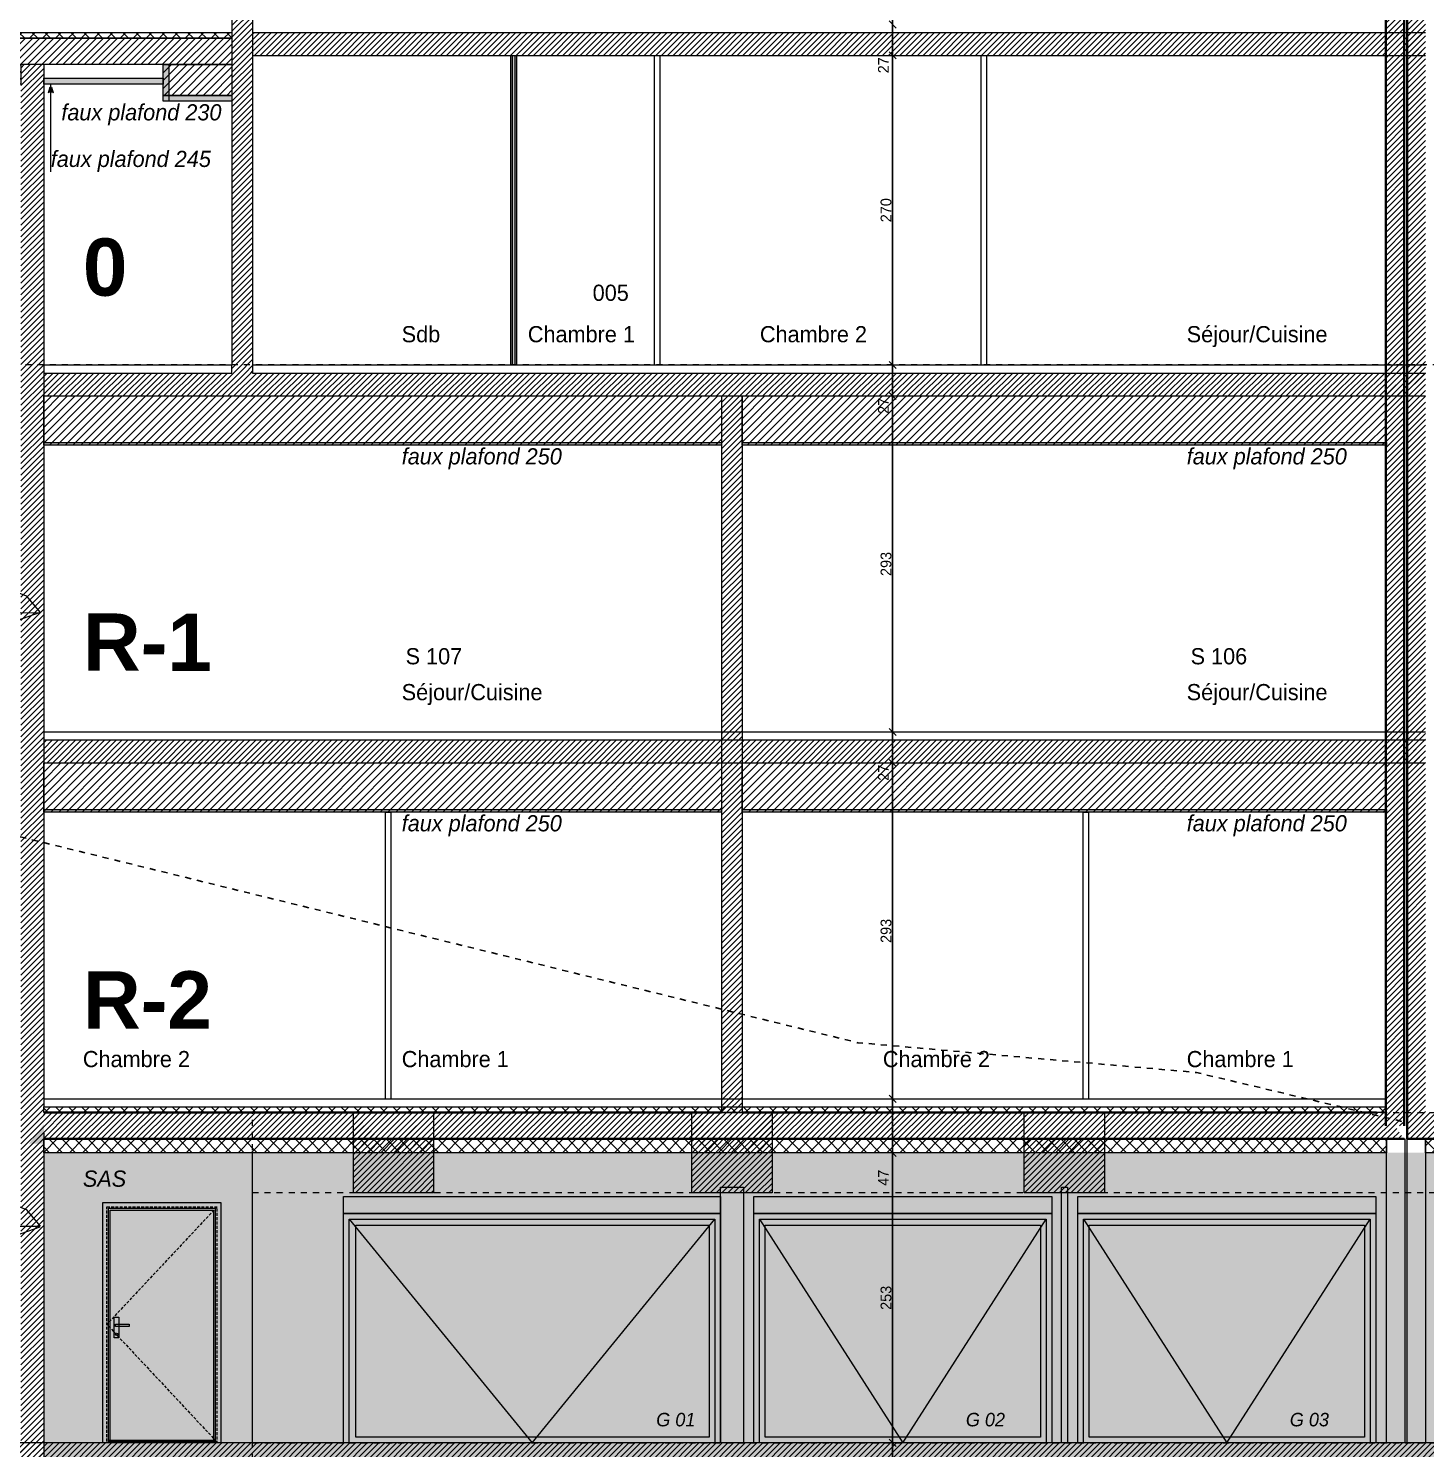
# Model space of a CAD drawing. Header units: centimetres. Extents: x -6341 to 23117, y -10090 to 8065.
# Drawn here: x 5008 to 6226, y -5985 to -4747 of the extents above; entities that cross this region are included whole.
import ezdxf

# ---------------------------------------------------------------- set-up
doc = ezdxf.new("R2010")
doc.units = ezdxf.units.CM
doc.header["$LTSCALE"] = 12.7
doc.header["$PDMODE"] = 1
doc.header["$PDSIZE"] = -2
doc.linetypes.add('Style de ligne -14', pattern=[0.295276, 0.19685, -0.098425])
doc.linetypes.add('VW-01', pattern=[0.83312, 0.41656, -0.41656])
doc.layers.get('0').update_dxf_attribs({"lineweight": 5})
for name, color, linetype, lineweight in [('B Général', 7, 'Continuous', 5), ('C ANNOTATIONS-cotation', 7, 'Continuous', 5), ('C ANNOTATIONS-prestations', 7, 'Continuous', 5), ('C ANNOTATIONS-texte', 7, 'Continuous', 5), ('F REMPLISSAGE-vert clair', 7, 'Continuous', 13), ('F REMPLISSAGE-vert foncé', 7, 'Continuous', 13)]:
    doc.layers.add(name, color=color, linetype=linetype, lineweight=lineweight)
doc.styles.add('Arial', font='arial.ttf')
doc.styles.add('Arial (bold)', font='arialbd.ttf')
doc.styles.add('Eurostile', font='')
doc.styles.add('Eurostile (italic)', font='')
doc.styles.get('Eurostile').set_extended_font_data('Eurostile')
doc.styles.get('Eurostile (italic)').set_extended_font_data('Eurostile', italic=True)
doc.dimstyles.new('100é', dxfattribs={"dimtxt": 30.30306, "dimasz": 6.232178, "dimexe": 0, "dimexo": 25, "dimgap": 1, "dimtad": 1, "dimdec": 1, "dimtxsty": 'Arial', "dimblk": 'VW_SLASH', "dimblk1": 'VW_SLASH', "dimblk2": 'VW_SLASH', "dimcen": 0, "dimdle": 10, "dimse1": 1, "dimse2": 1, "dimazin": 0, "dimtfac": 1, "dimtdec": 1, "dimtix": 1, "dimtmove": 0, "dimatfit": 0, "dimldrblk": 'VW_FILLEDARROW', "dimfxl": 1, "dimfrac": 2, "dimtolj": 1, "dimarcsym": 0})
pattern_1 = [(45, (0, 0), (-5.656854, 5.656854), []), (135, (0, 0), (5.656854, 5.656854), [])]
pattern_2 = [(45, (0, 0), (2.4253472, -2.6458333), [])]
pattern_3 = [(45, (0, 0.2205), (-3.5277778, 3.3072917), [])]

# ---------------------------------------------------------------- blocks, each defined once
blk = doc.blocks.new('Groupe-136-1')
at = {"layer": 'B Général', "linetype": 'Continuous', "lineweight": 5}
h = blk.add_hatch(dxfattribs=at)
h.set_pattern_fill('45_0_15_52', style=0, pattern_type=2)
h.set_pattern_definition([(45, (0, 0), (3.5277778, -2.6458333), [])])
h.paths.add_polyline_path([(5185, -4755.4), (5185, -4778.4), (5001, -4778.4), (5001, -4795.4), (4379.3, -4795.4), (4379.3, -4815.4), (4309.3, -4815.4), (4309.3, -4778.4), (4236.2, -4778.4), (4236.2, -4815.4), (4166.2, -4815.4), (4166.2, -4778.4), (3891, -4778.4), (3891, -4805.4), (3831, -4805.4), (3831, -4778.4), (3552.8, -4778.4), (3552.8, -4805.4), (3502.8, -4805.4), (3502.8, -4778.4), (3243.4, -4778.4), (3243.4, -4755.4), (3502.8, -4755.4)])
at = {"layer": 'B Général', "color": 7, "linetype": 'Continuous', "lineweight": 5, "flags": 128}
blk.add_lwpolyline([(5185, -4755.4), (5185, -4778.4), (5001, -4778.4), (5001, -4795.4), (4379.3, -4795.4), (4379.3, -4815.4), (4309.3, -4815.4), (4309.3, -4778.4), (4236.2, -4778.4), (4236.2, -4815.4), (4166.2, -4815.4), (4166.2, -4778.4), (3891, -4778.4), (3891, -4805.4), (3831, -4805.4), (3831, -4778.4), (3552.8, -4778.4), (3552.8, -4805.4), (3502.8, -4805.4), (3502.8, -4778.4), (3243.4, -4778.4), (3243.4, -4755.4), (3502.8, -4755.4)], close=True, dxfattribs=at)
blk = doc.blocks.new('Porte basculante_élévation')
at = {"layer": 'B Général', "linetype": 'Continuous', "flags": 128}
for points in [[(-130, 107.5), (130, 107.5), (130, 92.5), (-130, 92.5)], [(-130, 92.5), (130, 92.5), (130, -107.5), (-130, -107.5)], [(-125, 87.5), (125, 87.5), (125, -107.5), (-125, -107.5)], [(-120, 82.5), (120, 82.5), (120, -102.5), (-120, -102.5)]]:
    blk.add_lwpolyline(points, close=True, dxfattribs=at)
blk.add_lwpolyline([(-125, 87.5), (0, -107.5), (125, 87.5)], dxfattribs=at)
blk = doc.blocks.new('Groupe-260-1')
at = {"layer": 'B Général', "linetype": 'Continuous', "flags": 128}
for points in [[(5282.3, -5765.4), (5611, -5765.4), (5611, -5780.4), (5282.3, -5780.4)], [(5282.3, -5780.4), (5611, -5780.4), (5611, -5980.4), (5282.3, -5980.4)], [(5287.3, -5785.4), (5606, -5785.4), (5606, -5980.4), (5287.3, -5980.4)], [(5293, -5790.4), (5601, -5790.4), (5601, -5975.4), (5293, -5975.4)]]:
    blk.add_lwpolyline(points, close=True, dxfattribs=at)
blk.add_lwpolyline([(5287.3, -5785.4), (5446.7, -5980.4), (5606, -5785.4)], dxfattribs=at)
blk = doc.blocks.new('Groupe-261-1')
at = {"layer": 'B Général', "color": 7, "linetype": 'Continuous', "lineweight": 5, "flags": 128}
blk.add_lwpolyline([(5908.5, -5757.4), (5913.5, -5757.4), (5913.5, -5980.4), (5908.5, -5980.4)], close=True, dxfattribs=at)
at = {"layer": 'B Général', "color": 7}
for name, p in [('Groupe-260-1', (0, 0)), ('Porte basculante_élévation', (5770, -5872.9)), ('Porte basculante_élévation', (6052.5, -5872.9))]:
    blk.add_blockref(name, p, dxfattribs=at)
at = {"layer": 'C ANNOTATIONS-texte', "color": 7, "char_height": 11.77, "attachment_point": 1, "line_spacing_factor": 0.894142, "style": 'Eurostile (italic)'}
for s, insert in [('G 01', (5555, -5954.2)), ('G 02', (5825, -5954.2)), ('G 03', (6107.5, -5954.2))]:
    blk.add_mtext(s, dxfattribs=dict(at, insert=insert))
blk = doc.blocks.new('PP 93.204_PF 1_2h_Elevation')
at = {"layer": 'B Général', "color": 7, "linetype": 'Continuous', "lineweight": 13, "flags": 128}
for points in [[(-51.5, 104.8), (51.5, 104.8), (51.5, -104.8), (-51.5, -104.8)], [(-45, 98.2), (45, 98.2), (45, -102.8), (-45, -102.8)]]:
    blk.add_lwpolyline(points, close=True, dxfattribs=at)
at = {"layer": 'B Général', "linetype": 'Style de ligne -14', "lineweight": 5, "flags": 128}
blk.add_lwpolyline([(-48, 101), (48, 101), (48, -104), (-48, -104)], close=True, dxfattribs=at)
blk.add_lwpolyline([(48, 101), (-48, -1.4), (48, -104)], dxfattribs=at)
at = {"layer": 'B Général', "color": 7, "linetype": 'Continuous', "lineweight": 5, "flags": 128}
for points in [[(-46.5, 99.8), (46.5, 99.8), (46.5, -102.8), (-46.5, -102.8)], [(-46.5, -102.8), (46.5, -102.8), (46.5, -104), (-46.5, -104)]]:
    blk.add_lwpolyline(points, close=True, dxfattribs=at)
at = {"layer": 'B Général', "flags": 128}
for points in [[(-41.5, 4.8), (-37.5, 4.8), (-37.5, -13.2), (-41.5, -13.2)], [(-40.5, -1.2), (-28.5, -1.2), (-28.5, -3.2), (-40.5, -3.2)]]:
    blk.add_lwpolyline(points, close=True, dxfattribs=at)
at = {"layer": 'B Général'}
blk.add_circle((-39.5, -10.2), 1, dxfattribs=at)
blk = doc.blocks.new('Groupe-541-1')
at = {"layer": 'B Général', "color": 8, "linetype": 'Continuous', "lineweight": 5, "true_color": 0x808080}
for p, q in [((4471, -5260.2), (5017.9, -5256.2)), ((4471, -5791.4), (5017.9, -5791.4))]:
    blk.add_line(p, q, dxfattribs=at)
at = {"layer": 'B Général', "color": 7, "linetype": 'Continuous', "lineweight": 13}
blk.add_line((4950.5, -5815.6), (5017.9, -5792), dxfattribs=at)
at = {"layer": 'B Général', "color": 7, "linetype": 'Continuous', "lineweight": 13, "flags": 128}
for points in [[(4448.8, -5151.3), (4481.6, -5154.7), (4611.3, -5169.2), (4728, -5183.7), (4828.3, -5198.2), (4909.5, -5212.7), (4969.1, -5227.2), (5005.6, -5241.7), (5017.9, -5256.2)], [(5017.9, -5256.2), (4950.5, -5279.8), (4883, -5294.3), (4794.7, -5308.8), (4688.2, -5323.3), (4566.5, -5337.8), (4448.8, -5350.6)]]:
    blk.add_lwpolyline(points, dxfattribs=at)
at = {"layer": 'B Général', "color": 7, "linetype": 'Continuous', "lineweight": 5, "flags": 128}
blk.add_lwpolyline([(4448.8, -5686.6), (4481.6, -5689.9), (4611.3, -5704.4), (4728, -5718.9), (4828.3, -5733.4), (4909.5, -5747.9), (4969.1, -5762.4), (5005.6, -5776.9), (5017.9, -5791.4)], dxfattribs=at)
blk = doc.blocks.new('VW_SLASH')
at = {"color": 0, "linetype": 'ByBlock', "lineweight": -2}
blk.add_line((1.6, 0), (-1, 0), dxfattribs=at)
at = {"color": 0, "linetype": 'VW-01', "lineweight": 20, "flags": 128}
blk.add_lwpolyline([(0.5, 0.5), (-0.5, -0.5)], dxfattribs=at)
blk = doc.blocks.new('*D1170')
at = {"layer": 'C ANNOTATIONS-cotation', "color": 0, "linetype": 'Continuous', "lineweight": -2, "transparency": 16777216}
for p, q in [((3151, -5980.4), (3006, -5980.4)), ((3006, -6274.1), (3006, -5986.6)), ((5100, -6280.4), (3006, -6280.4))]:
    blk.add_line(p, q, dxfattribs=at)
at = {"layer": 'Defpoints', "color": 0, "transparency": 16777216}
for p in [(3006, -5980.4), (3176, -5980.4), (5125, -6280.4)]:
    blk.add_point(p, dxfattribs=at)
at = {"layer": 'C ANNOTATIONS-cotation', "color": 0, "lineweight": -2, "transparency": 16777216, "xscale": 6.232177734375, "yscale": 6.232177734375, "zscale": 6.232177734375}
for p, rotation in [((3006, -5980.4), 90), ((3006, -6280.4), 270)]:
    blk.add_blockref('VW_SLASH', p, dxfattribs=dict(at, rotation=rotation))
at = {"layer": 'C ANNOTATIONS-cotation', "color": 0, "lineweight": 5, "transparency": 16777216, "insert": (3001.2, -6130.4), "char_height": 9.41, "attachment_point": 5, "rotation": 90, "style": 'Eurostile'}
blk.add_mtext('\\A1;300', dxfattribs=at)
blk = doc.blocks.new('VW_FILLEDARROW')
at = {"linetype": 'Continuous', "lineweight": 0}
blk.add_hatch(color=0, dxfattribs=at).paths.add_polyline_path([(-1.6, 0.43), (0, 0), (-1.6, -0.43)])
at = {"color": 0, "linetype": 'VW-01', "lineweight": 5, "flags": 128}
blk.add_lwpolyline([(-1.6, 0.43), (0, 0), (-1.6, -0.43)], close=True, dxfattribs=at)
blk = doc.blocks.new('*D1320')
at = {"layer": 'C ANNOTATIONS-cotation', "color": 0, "linetype": 'Continuous', "lineweight": -2, "transparency": 16777216}
blk.add_line((5761.1, -4737.1), (5761.1, -4499.6), dxfattribs=at)
at = {"layer": 'Defpoints', "color": 0, "transparency": 16777216}
for p in [(5675.1, -4493.4), (5761.1, -4493.4), (5736.7, -4743.4)]:
    blk.add_point(p, dxfattribs=at)
at = {"layer": 'C ANNOTATIONS-cotation', "color": 0, "lineweight": -2, "transparency": 16777216, "xscale": 6.232177734375, "yscale": 6.232177734375, "zscale": 6.232177734375}
for p, rotation in [((5761.1, -4493.4), 90), ((5761.1, -4743.4), 270)]:
    blk.add_blockref('VW_SLASH', p, dxfattribs=dict(at, rotation=rotation))
at = {"layer": 'C ANNOTATIONS-cotation', "color": 0, "lineweight": 5, "transparency": 16777216, "insert": (5755.4, -4618.4), "char_height": 9.41, "attachment_point": 5, "rotation": 90, "style": 'Eurostile'}
blk.add_mtext('\\A1;250', dxfattribs=at)
blk = doc.blocks.new('*D1321')
at = {"layer": 'C ANNOTATIONS-cotation', "color": 0, "linetype": 'Continuous', "lineweight": -2, "transparency": 16777216}
blk.add_line((5761.1, -4764.1), (5761.1, -4749.6), dxfattribs=at)
at = {"layer": 'Defpoints', "color": 0, "transparency": 16777216}
for p in [(5736.7, -4743.4), (5761.1, -4743.4), (5715.4, -4770.4)]:
    blk.add_point(p, dxfattribs=at)
at = {"layer": 'C ANNOTATIONS-cotation', "color": 0, "lineweight": -2, "transparency": 16777216, "xscale": 6.232177734375, "yscale": 6.232177734375, "zscale": 6.232177734375}
for p, rotation in [((5761.1, -4743.4), 90), ((5761.1, -4770.4), 270)]:
    blk.add_blockref('VW_SLASH', p, dxfattribs=dict(at, rotation=rotation))
at = {"layer": 'C ANNOTATIONS-cotation', "color": 0, "lineweight": 5, "transparency": 16777216, "insert": (5753.1, -4779), "char_height": 9.41, "attachment_point": 5, "rotation": 90, "style": 'Eurostile'}
blk.add_mtext('\\A1;27', dxfattribs=at)
blk = doc.blocks.new('*D1322')
at = {"layer": 'C ANNOTATIONS-cotation', "color": 0, "linetype": 'Continuous', "lineweight": -2, "transparency": 16777216}
blk.add_line((5761.1, -5034.1), (5761.1, -4776.6), dxfattribs=at)
at = {"layer": 'Defpoints', "color": 0, "transparency": 16777216}
for p in [(5715.4, -4770.4), (5761.1, -4770.4), (5962, -5040.4)]:
    blk.add_point(p, dxfattribs=at)
at = {"layer": 'C ANNOTATIONS-cotation', "color": 0, "lineweight": -2, "transparency": 16777216, "xscale": 6.232177734375, "yscale": 6.232177734375, "zscale": 6.232177734375}
for p, rotation in [((5761.1, -4770.4), 90), ((5761.1, -5040.4), 270)]:
    blk.add_blockref('VW_SLASH', p, dxfattribs=dict(at, rotation=rotation))
at = {"layer": 'C ANNOTATIONS-cotation', "color": 0, "lineweight": 5, "transparency": 16777216, "insert": (5755.4, -4905.4), "char_height": 9.41, "attachment_point": 5, "rotation": 90, "style": 'Eurostile'}
blk.add_mtext('\\A1;270', dxfattribs=at)
blk = doc.blocks.new('*D1323')
at = {"layer": 'C ANNOTATIONS-cotation', "color": 0, "linetype": 'Continuous', "lineweight": -2, "transparency": 16777216}
blk.add_line((5761.1, -5061.1), (5761.1, -5046.6), dxfattribs=at)
at = {"layer": 'Defpoints', "color": 0, "transparency": 16777216}
for p in [(5761.1, -5040.4), (5962, -5040.4), (5948, -5067.4)]:
    blk.add_point(p, dxfattribs=at)
at = {"layer": 'C ANNOTATIONS-cotation', "color": 0, "lineweight": -2, "transparency": 16777216, "xscale": 6.232177734375, "yscale": 6.232177734375, "zscale": 6.232177734375}
for p, rotation in [((5761.1, -5040.4), 90), ((5761.1, -5067.4), 270)]:
    blk.add_blockref('VW_SLASH', p, dxfattribs=dict(at, rotation=rotation))
at = {"layer": 'C ANNOTATIONS-cotation', "color": 0, "lineweight": 5, "transparency": 16777216, "insert": (5753.1, -5076), "char_height": 9.41, "attachment_point": 5, "rotation": 90, "style": 'Eurostile'}
blk.add_mtext('\\A1;27', dxfattribs=at)
blk = doc.blocks.new('*D1324')
at = {"layer": 'C ANNOTATIONS-cotation', "color": 0, "linetype": 'Continuous', "lineweight": -2, "transparency": 16777216}
blk.add_line((5761.1, -5354.1), (5761.1, -5073.6), dxfattribs=at)
at = {"layer": 'Defpoints', "color": 0, "transparency": 16777216}
for p in [(5761.1, -5067.4), (5948, -5067.4), (5870.2, -5360.4)]:
    blk.add_point(p, dxfattribs=at)
at = {"layer": 'C ANNOTATIONS-cotation', "color": 0, "lineweight": -2, "transparency": 16777216, "xscale": 6.232177734375, "yscale": 6.232177734375, "zscale": 6.232177734375}
for p, rotation in [((5761.1, -5067.4), 90), ((5761.1, -5360.4), 270)]:
    blk.add_blockref('VW_SLASH', p, dxfattribs=dict(at, rotation=rotation))
at = {"layer": 'C ANNOTATIONS-cotation', "color": 0, "lineweight": 5, "transparency": 16777216, "insert": (5755.4, -5213.9), "char_height": 9.41, "attachment_point": 5, "rotation": 90, "style": 'Eurostile'}
blk.add_mtext('\\A1;293', dxfattribs=at)
blk = doc.blocks.new('*D1325')
at = {"layer": 'C ANNOTATIONS-cotation', "color": 0, "linetype": 'Continuous', "lineweight": -2, "transparency": 16777216}
blk.add_line((5761.1, -5381.1), (5761.1, -5366.6), dxfattribs=at)
at = {"layer": 'Defpoints', "color": 0, "transparency": 16777216}
for p in [(5761.1, -5360.4), (5870.2, -5360.4), (5866, -5387.4)]:
    blk.add_point(p, dxfattribs=at)
at = {"layer": 'C ANNOTATIONS-cotation', "color": 0, "lineweight": -2, "transparency": 16777216, "xscale": 6.232177734375, "yscale": 6.232177734375, "zscale": 6.232177734375}
for p, rotation in [((5761.1, -5360.4), 90), ((5761.1, -5387.4), 270)]:
    blk.add_blockref('VW_SLASH', p, dxfattribs=dict(at, rotation=rotation))
at = {"layer": 'C ANNOTATIONS-cotation', "color": 0, "lineweight": 5, "transparency": 16777216, "insert": (5753.1, -5396), "char_height": 9.41, "attachment_point": 5, "rotation": 90, "style": 'Eurostile'}
blk.add_mtext('\\A1;27', dxfattribs=at)
blk = doc.blocks.new('*D1326')
at = {"layer": 'C ANNOTATIONS-cotation', "color": 0, "linetype": 'Continuous', "lineweight": -2, "transparency": 16777216}
blk.add_line((5761.1, -5674.2), (5761.1, -5393.6), dxfattribs=at)
at = {"layer": 'Defpoints', "color": 0, "transparency": 16777216}
for p in [(5761.1, -5387.4), (5866, -5387.4), (5966.5, -5680.4)]:
    blk.add_point(p, dxfattribs=at)
at = {"layer": 'C ANNOTATIONS-cotation', "color": 0, "lineweight": -2, "transparency": 16777216, "xscale": 6.232177734375, "yscale": 6.232177734375, "zscale": 6.232177734375}
for p, rotation in [((5761.1, -5387.4), 90), ((5761.1, -5680.4), 270)]:
    blk.add_blockref('VW_SLASH', p, dxfattribs=dict(at, rotation=rotation))
at = {"layer": 'C ANNOTATIONS-cotation', "color": 0, "lineweight": 5, "transparency": 16777216, "insert": (5755.4, -5533.9), "char_height": 9.41, "attachment_point": 5, "rotation": 90, "style": 'Eurostile'}
blk.add_mtext('\\A1;293', dxfattribs=at)
blk = doc.blocks.new('*D1327')
at = {"layer": 'C ANNOTATIONS-cotation', "color": 0, "linetype": 'Continuous', "lineweight": -2, "transparency": 16777216}
blk.add_line((5761.1, -5721.1), (5761.1, -5686.7), dxfattribs=at)
at = {"layer": 'Defpoints', "color": 0, "transparency": 16777216}
for p in [(5761.1, -5680.4), (5966.5, -5680.4), (5789.6, -5727.4)]:
    blk.add_point(p, dxfattribs=at)
at = {"layer": 'C ANNOTATIONS-cotation', "color": 0, "lineweight": -2, "transparency": 16777216, "xscale": 6.232177734375, "yscale": 6.232177734375, "zscale": 6.232177734375}
for p, rotation in [((5761.1, -5680.4), 90), ((5761.1, -5727.4), 270)]:
    blk.add_blockref('VW_SLASH', p, dxfattribs=dict(at, rotation=rotation))
at = {"layer": 'C ANNOTATIONS-cotation', "color": 0, "lineweight": 5, "transparency": 16777216, "insert": (5753.1, -5749.2), "char_height": 9.41, "attachment_point": 5, "rotation": 90, "style": 'Eurostile'}
blk.add_mtext('\\A1;47', dxfattribs=at)
blk = doc.blocks.new('*D1328')
at = {"layer": 'C ANNOTATIONS-cotation', "color": 0, "linetype": 'Continuous', "lineweight": -2, "transparency": 16777216}
blk.add_line((5761.1, -5974.1), (5761.1, -5733.6), dxfattribs=at)
at = {"layer": 'Defpoints', "color": 0, "transparency": 16777216}
for p in [(5761.1, -5727.4), (5789.6, -5727.4), (5761.7, -5980.4)]:
    blk.add_point(p, dxfattribs=at)
at = {"layer": 'C ANNOTATIONS-cotation', "color": 0, "lineweight": -2, "transparency": 16777216, "xscale": 6.232177734375, "yscale": 6.232177734375, "zscale": 6.232177734375}
for p, rotation in [((5761.1, -5727.4), 90), ((5761.1, -5980.4), 270)]:
    blk.add_blockref('VW_SLASH', p, dxfattribs=dict(at, rotation=rotation))
at = {"layer": 'C ANNOTATIONS-cotation', "color": 0, "lineweight": 5, "transparency": 16777216, "insert": (5755.4, -5853.9), "char_height": 9.41, "attachment_point": 5, "rotation": 90, "style": 'Eurostile'}
blk.add_mtext('\\A1;253', dxfattribs=at)
blk = doc.blocks.new('*D1329')
at = {"layer": 'C ANNOTATIONS-cotation', "color": 0, "linetype": 'Continuous', "lineweight": -2, "transparency": 16777216}
blk.add_line((5761.1, -5994.1), (5761.1, -5986.6), dxfattribs=at)
at = {"layer": 'Defpoints', "color": 0, "transparency": 16777216}
for p in [(5761.1, -5980.4), (5761.7, -5980.4), (5827.4, -6000.4)]:
    blk.add_point(p, dxfattribs=at)
at = {"layer": 'C ANNOTATIONS-cotation', "color": 0, "lineweight": -2, "transparency": 16777216, "xscale": 6.232177734375, "yscale": 6.232177734375, "zscale": 6.232177734375}
for p, rotation in [((5761.1, -5980.4), 90), ((5761.1, -6000.4), 270)]:
    blk.add_blockref('VW_SLASH', p, dxfattribs=dict(at, rotation=rotation))
at = {"layer": 'C ANNOTATIONS-cotation', "color": 0, "lineweight": 5, "transparency": 16777216, "insert": (5753.1, -6026.6), "char_height": 9.41, "attachment_point": 5, "rotation": 90, "style": 'Eurostile'}
blk.add_mtext('\\A1;20', dxfattribs=at)

msp = doc.modelspace()

# ---------------------------------------------------------------- hatches: boundary and pattern name
at = {"layer": 'B Général', "linetype": 'Continuous', "lineweight": 5}
h = msp.add_hatch(dxfattribs=at)
h.set_pattern_fill('50_BETON', style=0, pattern_type=2)
h.set_pattern_definition(pattern_2)
h.paths.add_polyline_path([(5185.04, -5047.37), (5203.04, -5047.37), (5203.04, -4216.37), (5185.04, -4216.37)])
h = msp.add_hatch(dxfattribs=at)
h.set_pattern_fill('50_BETON', style=0, pattern_type=2)
h.set_pattern_definition(pattern_2)
h.paths.add_polyline_path([(6207.13, -4479.87), (6191.13, -4479.87), (6191.13, -5703.87), (6207.13, -5703.87)])
h = msp.add_hatch(dxfattribs=at)
h.set_pattern_fill('50_BETON', style=0, pattern_type=2)
h.set_pattern_definition(pattern_2)
h.paths.add_polyline_path([(6225.89, -4493.37), (6209.89, -4473.37), (6209.89, -5715.37), (6225.89, -5692.37)])
at = {"layer": 'B Général', "linetype": 'Continuous', "lineweight": 5, "true_color": 0x808080}
h = msp.add_hatch(dxfattribs=at)
h.set_pattern_fill('02_ISOLANT', color=8, style=0, pattern_type=2)
h.set_pattern_definition(pattern_1)
h.paths.add_polyline_path([(3546.92, -4750.39), (5185.04, -4750.39), (5185.04, -4755.37), (3546.92, -4755.37)])
at = {"layer": 'B Général', "linetype": 'Continuous', "lineweight": 5}
h = msp.add_hatch(dxfattribs=at)
h.set_pattern_fill('50_BETON', style=0, pattern_type=2)
h.set_pattern_definition(pattern_2)
h.paths.add_polyline_path([(5203.04, -4750.37), (5203.04, -4770.37), (6225.89, -4770.37), (6225.89, -4750.37)])
h = msp.add_hatch(dxfattribs=at)
h.set_pattern_fill('50_BETON', style=0, pattern_type=2)
h.set_pattern_definition(pattern_2)
h.paths.add_polyline_path([(5020.89, -4778.37), (5000.89, -4778.37), (5000.89, -6830.5), (5020.89, -6830.5)])
at = {"layer": 'B Général', "linetype": 'Continuous', "lineweight": 5, "true_color": 0xaaaaaa}
h = msp.add_hatch(dxfattribs=at)
h.set_pattern_fill('F_P__SOFFITE', color=253, style=0, pattern_type=2)
h.set_pattern_definition(pattern_3)
h.paths.add_polyline_path([(5125.04, -4778.37), (5185.04, -4778.37), (5185.04, -4805.34), (5125.04, -4805.34)])
at = {"layer": 'B Général', "linetype": 'Continuous', "lineweight": 0, "true_color": 0x848484}
for points in [[(5125.04, -4810.37), (5125.04, -4778.37), (5130.07, -4778.37), (5130.07, -4810.37)], [(5020.89, -4790.37), (5125.04, -4790.37), (5125.04, -4795.4), (5020.89, -4795.4)], [(5125.04, -4805.34), (5185.04, -4805.34), (5185.04, -4810.37), (5125.04, -4810.37)], [(5020.89, -5107.96), (5611.96, -5107.96), (5611.96, -5110.37), (5020.89, -5110.37)], [(5629.96, -5107.96), (6191.7, -5107.96), (6191.7, -5110.37), (5629.96, -5110.37)], [(5020.89, -5427.96), (5611.96, -5427.96), (5611.96, -5430.37), (5020.89, -5430.37)], [(5629.96, -5427.96), (6191.7, -5427.96), (6191.7, -5430.37), (5629.96, -5430.37)]]:
    msp.add_hatch(color=252, dxfattribs=at).paths.add_polyline_path(points)
at = {"layer": 'B Général', "linetype": 'Continuous', "lineweight": 5}
h = msp.add_hatch(dxfattribs=at)
h.set_pattern_fill('50_BETON', style=0, pattern_type=2)
h.set_pattern_definition(pattern_2)
h.paths.add_polyline_path([(5020.89, -5047.37), (5020.89, -5067.37), (6225.89, -5067.37), (6225.89, -5047.37)])
at = {"layer": 'B Général', "linetype": 'Continuous', "lineweight": 5, "true_color": 0xaaaaaa}
h = msp.add_hatch(dxfattribs=at)
h.set_pattern_fill('F_P__SOFFITE', color=253, style=0, pattern_type=2)
h.set_pattern_definition(pattern_3)
h.paths.add_polyline_path([(5611.96, -5110.37), (5020.89, -5110.37), (5020.89, -5067.37), (5611.96, -5067.37)])
at = {"layer": 'B Général', "linetype": 'Continuous', "lineweight": 5}
h = msp.add_hatch(dxfattribs=at)
h.set_pattern_fill('50_BETON', style=0, pattern_type=2)
h.set_pattern_definition(pattern_2)
h.paths.add_polyline_path([(5611.96, -5692.37), (5629.96, -5692.37), (5629.96, -5067.37), (5611.96, -5067.37)])
at = {"layer": 'B Général', "linetype": 'Continuous', "lineweight": 5, "true_color": 0xaaaaaa}
h = msp.add_hatch(dxfattribs=at)
h.set_pattern_fill('F_P__SOFFITE', color=253, style=0, pattern_type=2)
h.set_pattern_definition(pattern_3)
h.paths.add_polyline_path([(6191.13, -5110.37), (5629.96, -5110.37), (5629.96, -5067.37), (6191.13, -5067.37)])
at = {"layer": 'B Général', "linetype": 'Continuous', "lineweight": 5}
h = msp.add_hatch(dxfattribs=at)
h.set_pattern_fill('50_BETON', style=0, pattern_type=2)
h.set_pattern_definition(pattern_2)
h.paths.add_polyline_path([(5020.89, -5367.37), (5020.89, -5387.37), (6225.89, -5387.37), (6225.89, -5367.37)])
at = {"layer": 'B Général', "linetype": 'Continuous', "lineweight": 5, "true_color": 0xaaaaaa}
h = msp.add_hatch(dxfattribs=at)
h.set_pattern_fill('F_P__SOFFITE', color=253, style=0, pattern_type=2)
h.set_pattern_definition(pattern_3)
h.paths.add_polyline_path([(5611.96, -5430.37), (5020.89, -5430.37), (5020.89, -5387.37), (5611.96, -5387.37)])
h = msp.add_hatch(dxfattribs=at)
h.set_pattern_fill('F_P__SOFFITE', color=253, style=0, pattern_type=2)
h.set_pattern_definition(pattern_3)
h.paths.add_polyline_path([(6191.13, -5430.37), (5629.96, -5430.37), (5629.96, -5387.37), (6191.13, -5387.37)])
at = {"layer": 'B Général', "linetype": 'Continuous', "lineweight": 5, "true_color": 0x808080}
h = msp.add_hatch(dxfattribs=at)
h.set_pattern_fill('02_ISOLANT', color=8, style=0, pattern_type=2)
h.set_pattern_definition(pattern_1)
h.paths.add_polyline_path([(5020.89, -5687.37), (6191.13, -5687.37), (6191.13, -5692.37), (5020.89, -5692.37)])
at = {"layer": 'B Général', "linetype": 'Continuous', "lineweight": 5}
h = msp.add_hatch(dxfattribs=at)
h.set_pattern_fill('50_BETON', style=0, pattern_type=2)
h.set_pattern_definition(pattern_2)
h.paths.add_polyline_path([(6207.13, -5715.37), (6191.13, -5692.37), (5020.89, -5692.37), (5020.89, -5715.37)])
h = msp.add_hatch(dxfattribs=at)
h.set_pattern_fill('50_BETON', style=0, pattern_type=2)
h.set_pattern_definition(pattern_2)
h.paths.add_polyline_path([(5290.89, -5692.37), (5360.89, -5692.37), (5360.89, -5762.37), (5290.89, -5762.37)])
h = msp.add_hatch(dxfattribs=at)
h.set_pattern_fill('50_BETON', style=0, pattern_type=2)
h.set_pattern_definition(pattern_2)
h.paths.add_polyline_path([(5585.96, -5692.37), (5655.96, -5692.37), (5655.96, -5762.37), (5585.96, -5762.37)])
h = msp.add_hatch(dxfattribs=at)
h.set_pattern_fill('50_BETON', style=0, pattern_type=2)
h.set_pattern_definition(pattern_2)
h.paths.add_polyline_path([(5875.96, -5692.37), (5945.96, -5692.37), (5945.96, -5762.37), (5875.96, -5762.37)])
h = msp.add_hatch(dxfattribs=at)
h.set_pattern_fill('50_BETON', style=0, pattern_type=2)
h.set_pattern_definition(pattern_2)
h.paths.add_polyline_path([(7614.48, -5715.37), (7614.48, -5692.37), (6225.89, -5692.37), (6209.89, -5715.37)])
at = {"layer": 'B Général', "linetype": 'Continuous', "lineweight": 5, "true_color": 0x808080}
h = msp.add_hatch(dxfattribs=at)
h.set_pattern_fill('02_ISOLANT', color=8, style=0, pattern_type=2)
h.set_pattern_definition(pattern_1)
h.paths.add_polyline_path([(5020.89, -5715.37), (6191.89, -5715.37), (6191.89, -5727.37), (5020.89, -5727.37)])
h = msp.add_hatch(dxfattribs=at)
h.set_pattern_fill('02_ISOLANT', color=8, style=0, pattern_type=2)
h.set_pattern_definition(pattern_1)
h.paths.add_polyline_path([(6225.89, -5715.37), (7614.48, -5715.37), (7614.48, -5727.37), (6225.89, -5727.37)])
at = {"layer": 'B Général', "linetype": 'Continuous', "lineweight": 0, "true_color": 0xbbbbbb}
msp.add_hatch(color=9, dxfattribs=at).paths.add_polyline_path([(8418.48, -6024.37), (8418.48, -6012.44), (7604.48, -6012.44), (7604.48, -5727.37), (5020.97, -5727.37), (5020.97, -6587.37), (7066.16, -6587.37), (7066.81, -6887.37), (11940.45, -6887.37), (11940.45, -6578.37), (11450.34, -6578.37), (11450.34, -6610.37), (11432.34, -6610.37), (11432.34, -6319.37), (9040.48, -6319.37), (9040.48, -6024.37)])
at = {"layer": 'B Général', "linetype": 'Continuous', "lineweight": 5}
h = msp.add_hatch(dxfattribs=at)
h.set_pattern_fill('50_BETON', style=0, pattern_type=2)
h.set_pattern_definition(pattern_2)
h.paths.add_polyline_path([(4834.89, -5980.37), (4814.89, -6000.37), (7621.48, -6000.37), (7621.48, -5980.37)])
at = {"layer": 'C ANNOTATIONS-cotation', "linetype": 'Continuous', "lineweight": 0}
msp.add_hatch(color=7, dxfattribs=at).paths.add_polyline_path([(5024.99, -4802.9), (5027, -4795.4), (5029.01, -4802.9)])

# ---------------------------------------------------------------- linework, layer by layer
at = {"layer": 'B Général', "color": 7, "linetype": 'Continuous', "lineweight": 18}
for p, q in [((5185.04, -4216.37), (5185.04, -5040.37)), ((5203.04, -4216.37), (5203.04, -5040.37)), ((5020.89, -4778.37), (5020.89, -5687.37)), ((5185.04, -5047.37), (5185.04, -5040.37)), ((5203.04, -5040.37), (5203.04, -5047.37)), ((5611.96, -5067.37), (5611.96, -5692.37)), ((5629.96, -5067.37), (5629.96, -5692.37)), ((5020.89, -5710.37), (5020.89, -6830.5)), ((7621.48, -5980.37), (4834.89, -5980.37))]:
    msp.add_line(p, q, dxfattribs=at)
at = {"layer": 'B Général', "color": 7, "linetype": 'Continuous', "lineweight": 35}
for p, q in [((6191.13, -4479.87), (6191.13, -5703.87)), ((6207.13, -4479.87), (6207.13, -5703.87)), ((6209.89, -5715.37), (6209.89, -4473.37)), ((5020.89, -5692.37), (5611.96, -5692.37)), ((5629.96, -5692.37), (6183.13, -5692.37)), ((5020.89, -5715.37), (6207.13, -5715.37)), ((6209.89, -5715.37), (7604.48, -5715.37))]:
    msp.add_line(p, q, dxfattribs=at)
at = {"layer": 'B Général', "color": 7, "linetype": 'Continuous', "lineweight": 5}
for p, q in [((6191.13, -4479.87), (6191.13, -5680.37)), ((6207.13, -4479.87), (6207.13, -5703.87)), ((6209.89, -5715.37), (6209.89, -4473.37)), ((3546.92, -4750.37), (5185.04, -4750.37)), ((3546.92, -4750.37), (5185.04, -4750.37)), ((5185.04, -4750.37), (5185.04, -5040.37)), ((5203.04, -4750.37), (6225.89, -4750.37)), ((5020.89, -4778.37), (5020.89, -5040.37)), ((5203.04, -4770.37), (6225.89, -4770.37)), ((5203.04, -4770.37), (6225.89, -4770.37)), ((5203.04, -4770.37), (5203.04, -5040.37)), ((5553.04, -4770.37), (5553.04, -5040.37)), ((5553.04, -4770.37), (5558.04, -4770.37)), ((5558.04, -4770.37), (5558.04, -5040.37)), ((5838.06, -4770.37), (5838.06, -5040.37)), ((5838.06, -4770.37), (5843.06, -4770.37)), ((5843.06, -4770.37), (5843.06, -5040.37)), ((5020.89, -5040.37), (5185.04, -5040.37)), ((5020.89, -5040.37), (5185.04, -5040.37)), ((5203.04, -5040.37), (6225.89, -5040.37)), ((5203.04, -5040.37), (6225.89, -5040.37)), ((5553.04, -5040.37), (5558.04, -5040.37)), ((5838.06, -5040.37), (5843.06, -5040.37)), ((5020.89, -5047.37), (5185.04, -5047.37)), ((5203.04, -5047.37), (6225.89, -5047.37)), ((5020.89, -5067.37), (6225.89, -5067.37)), ((5020.89, -5067.37), (6225.89, -5067.37)), ((5020.89, -5067.37), (5020.89, -5360.37)), ((5611.96, -5067.37), (5611.96, -5692.37)), ((5629.96, -5067.37), (5629.96, -5692.37)), ((5020.89, -5360.37), (6225.89, -5360.37)), ((5020.89, -5360.37), (6225.89, -5360.37)), ((5020.89, -5367.37), (6225.89, -5367.37)), ((5020.89, -5387.37), (6225.89, -5387.37)), ((5020.89, -5387.37), (6225.89, -5387.37)), ((5020.89, -5387.37), (5020.89, -5680.37)), ((5318.48, -5430.37), (5318.48, -5680.37)), ((5318.48, -5430.37), (5323.48, -5430.37)), ((5323.48, -5430.37), (5323.48, -5680.37)), ((5926.89, -5430.37), (5926.89, -5680.37)), ((5926.89, -5430.37), (5931.89, -5430.37)), ((5931.89, -5430.37), (5931.89, -5680.37)), ((5020.89, -5680.37), (6191.13, -5680.37)), ((5020.89, -5680.37), (6191.13, -5680.37)), ((5318.48, -5680.37), (5323.48, -5680.37)), ((5926.89, -5680.37), (5931.89, -5680.37)), ((5020.89, -5687.37), (6191.13, -5687.37)), ((5020.89, -5687.37), (6191.13, -5687.37)), ((5020.89, -5692.37), (5611.96, -5692.37)), ((5629.96, -5692.37), (6183.13, -5692.37)), ((6191.13, -5687.37), (6191.13, -5703.87)), ((5020.89, -5710.37), (5020.89, -6830.5)), ((5020.89, -5715.37), (6207.13, -5715.37)), ((6209.89, -5715.37), (7604.48, -5715.37)), ((5202.96, -5980.37), (5202.96, -5727.37)), ((7621.48, -5980.37), (4834.89, -5980.37))]:
    msp.add_line(p, q, dxfattribs=at)
at = {"layer": 'B Général', "color": 98, "linetype": 'Continuous', "lineweight": 13, "true_color": 0x004400}
for p, q in [((5428.04, -4770.37), (5428.04, -5040.37)), ((5433.04, -4770.37), (5433.04, -5040.37))]:
    msp.add_line(p, q, dxfattribs=at)
at = {"layer": 'B Général', "color": 7, "linetype": 'Continuous', "lineweight": 13}
for p, q in [((5553.04, -4770.37), (5553.04, -5040.37)), ((5558.04, -4770.37), (5558.04, -5040.37)), ((5838.06, -4770.37), (5838.06, -5040.37)), ((5843.06, -4770.37), (5843.06, -5040.37)), ((5318.48, -5430.37), (5318.48, -5680.37)), ((5323.48, -5430.37), (5323.48, -5680.37)), ((5926.89, -5430.37), (5926.89, -5680.37)), ((5931.89, -5430.37), (5931.89, -5680.37))]:
    msp.add_line(p, q, dxfattribs=at)
at = {"layer": 'B Général', "color": 1, "linetype": 'VW-01', "lineweight": 5, "true_color": 0xff1711}
msp.add_line((6428, -5040.37), (3251.84, -5040.37), dxfattribs=at)
at = {"layer": 'B Général', "color": 7, "linetype": 'Continuous', "lineweight": 5, "flags": 128}
for points in [[(3546.92, -4750.39), (5185.04, -4750.39), (5185.04, -4755.37), (3546.92, -4755.37)], [(5125.04, -4778.37), (5185.04, -4778.37), (5185.04, -4805.34), (5125.04, -4805.34)], [(5125.04, -4810.37), (5125.04, -4778.37), (5130.07, -4778.37), (5130.07, -4810.37)], [(5020.89, -4790.37), (5125.04, -4790.37), (5125.04, -4795.4), (5020.89, -4795.4)], [(5125.04, -4805.34), (5185.04, -4805.34), (5185.04, -4810.37), (5125.04, -4810.37)], [(5611.96, -5110.37), (5020.89, -5110.37), (5020.89, -5067.37), (5611.96, -5067.37)], [(6191.13, -5110.37), (5629.96, -5110.37), (5629.96, -5067.37), (6191.13, -5067.37)], [(5020.89, -5107.96), (5611.96, -5107.96), (5611.96, -5110.37), (5020.89, -5110.37)], [(5629.96, -5107.96), (6191.7, -5107.96), (6191.7, -5110.37), (5629.96, -5110.37)], [(5611.96, -5430.37), (5020.89, -5430.37), (5020.89, -5387.37), (5611.96, -5387.37)], [(6191.13, -5430.37), (5629.96, -5430.37), (5629.96, -5387.37), (6191.13, -5387.37)], [(5020.89, -5427.96), (5611.96, -5427.96), (5611.96, -5430.37), (5020.89, -5430.37)], [(5629.96, -5427.96), (6191.7, -5427.96), (6191.7, -5430.37), (5629.96, -5430.37)], [(5020.89, -5687.37), (6191.13, -5687.37), (6191.13, -5692.37), (5020.89, -5692.37)], [(5290.89, -5692.37), (5360.89, -5692.37), (5360.89, -5762.37), (5290.89, -5762.37)], [(5585.96, -5692.37), (5655.96, -5692.37), (5655.96, -5762.37), (5585.96, -5762.37)], [(5875.96, -5692.37), (5945.96, -5692.37), (5945.96, -5762.37), (5875.96, -5762.37)], [(5020.89, -5715.37), (6191.89, -5715.37), (6191.89, -5727.37), (5020.89, -5727.37)], [(6191.89, -5715.37), (6207.89, -5715.37), (6207.89, -5980.37), (6191.89, -5980.37)], [(6209.89, -5715.37), (6225.89, -5715.37), (6225.89, -5980.37), (6209.89, -5980.37)], [(6225.89, -5715.37), (7614.48, -5715.37), (7614.48, -5727.37), (6225.89, -5727.37)], [(5610.96, -5757.37), (5630.96, -5757.37), (5630.96, -5980.37), (5610.96, -5980.37)]]:
    msp.add_lwpolyline(points, close=True, dxfattribs=at)
at = {"layer": 'B Général', "color": 1, "linetype": 'VW-01', "lineweight": 25, "true_color": 0xff0000, "flags": 128}
msp.add_lwpolyline([(3218.55, -5044.37), (3640.89, -5062.37), (3698.88, -5062.37), (4306.98, -5281.37), (5730.72, -5631.37), (6026.01, -5657.37), (6209.89, -5701.14)], dxfattribs=at)
at = {"layer": 'B Général', "color": 7, "linetype": 'VW-01', "lineweight": 5, "flags": 128}
for points in [[(5202.96, -5692.37), (7630.48, -5692.37), (7630.48, -5762.37), (5202.96, -5762.37)], [(5202.96, -5980.37), (7614.48, -5980.37), (7614.48, -6020.37), (5202.96, -6020.37)]]:
    msp.add_lwpolyline(points, close=True, dxfattribs=at)
at = {"layer": 'B Général', "color": 9, "linetype": 'Continuous', "true_color": 0xc0dcc0}
msp.add_solid([(5428.04, -4770.37), (5433.04, -4770.37), (5428.04, -5040.37), (5433.04, -5040.37)], dxfattribs=at)
at = {"layer": 'B Général', "color": 9, "linetype": 'Continuous', "true_color": 0xbbbbbb}
msp.add_solid([(5020.97, -5702.44), (5008.04, -5719.37), (5020.97, -5719.37)], dxfattribs=at)
at = {"layer": 'C ANNOTATIONS-cotation', "color": 7, "linetype": 'Continuous', "lineweight": 5}
msp.add_line((5027, -4871.95), (5027, -4795.4), dxfattribs=at)
at = {"layer": 'C ANNOTATIONS-cotation', "color": 7, "linetype": 'VW-01', "lineweight": 5, "flags": 128}
msp.add_lwpolyline([(5024.99, -4802.9), (5027, -4795.4), (5029.01, -4802.9)], close=True, dxfattribs=at)
at = {"layer": 'F REMPLISSAGE-vert clair'}
for p, q in [((5429.34, -4770.37), (5429.34, -5040.37)), ((5431.74, -4770.37), (5431.74, -5040.37))]:
    msp.add_line(p, q, dxfattribs=at)
at = {"layer": 'F REMPLISSAGE-vert clair', "color": 9, "linetype": 'Continuous', "true_color": 0xc0dcc0}
msp.add_solid([(5431.74, -4770.37), (5429.34, -4770.37), (5431.74, -5040.37), (5429.34, -5040.37)], dxfattribs=at)
at = {"layer": 'F REMPLISSAGE-vert foncé', "color": 98, "linetype": 'Continuous', "lineweight": 13, "true_color": 0x004400}
for p, q in [((5428.04, -4770.37), (5428.04, -5040.37)), ((5433.04, -4770.37), (5433.04, -5040.37))]:
    msp.add_line(p, q, dxfattribs=at)
at = {"layer": 'F REMPLISSAGE-vert foncé'}
for p, q in [((5429.34, -4770.37), (5429.34, -5040.37)), ((5431.74, -4770.37), (5431.74, -5040.37))]:
    msp.add_line(p, q, dxfattribs=at)
at = {"layer": 'F REMPLISSAGE-vert foncé', "color": 54, "linetype": 'Continuous', "true_color": 0x99aa00}
for points in [[(5429.34, -4770.37), (5428.04, -4770.37), (5429.34, -5040.37), (5428.04, -5040.37)], [(5433.04, -4770.37), (5431.74, -4770.37), (5433.04, -5040.37), (5431.74, -5040.37)]]:
    msp.add_solid(points, dxfattribs=at)

# ---------------------------------------------------------------- block references
at = {"layer": 'B Général', "color": 1, "true_color": 0xff1711}
msp.add_blockref('Groupe-136-1', (0, 0), dxfattribs=at)
at = {"layer": 'B Général', "color": 7}
for name, p in [('Groupe-541-1', (0, 0)), ('Groupe-261-1', (0, 0)), ('PP 93.204_PF 1_2h_Elevation', (5123.9, -5875.62))]:
    msp.add_blockref(name, p, dxfattribs=at)

# ---------------------------------------------------------------- texts
at = {"layer": 'B Général', "color": 7, "char_height": 14.118, "attachment_point": 2, "line_spacing_factor": 0.894142, "style": 'Eurostile'}
for s, insert in [('005', (5515.31, -4970.34)), ('S 107', (5361.09, -5287.32)), ('S 106', (6045.62, -5287.32))]:
    msp.add_mtext(s, dxfattribs=dict(at, insert=insert))
at = {"layer": 'C ANNOTATIONS-prestations', "char_height": 14.118, "attachment_point": 1, "line_spacing_factor": 0.894142, "style": 'Eurostile (italic)'}
for s, insert in [('faux plafond 230', (5036.22, -4812.97)), ('faux plafond 245', (5027, -4853.6)), ('faux plafond 250', (5333.04, -5112.97)), ('faux plafond 250', (6017.58, -5112.97)), ('faux plafond 250', (5333.04, -5432.97)), ('faux plafond 250', (6017.58, -5432.97))]:
    msp.add_mtext(s, dxfattribs=dict(at, insert=insert))
at = {"layer": 'C ANNOTATIONS-texte', "color": 6, "char_height": 50, "attachment_point": 1, "rotation": 359.95353, "line_spacing_factor": 0.894142, "style": 'Arial (bold)'}
for s, insert in [('0', (5055.02, -4929.97)), ('R-1', (5055.02, -5257.05)), ('R-2', (5055.02, -5569.05))]:
    msp.add_mtext(s, dxfattribs=dict(at, insert=insert))
at = {"layer": 'C ANNOTATIONS-texte', "color": 7, "char_height": 14.118, "attachment_point": 1, "line_spacing_factor": 0.894142, "style": 'Eurostile'}
for s, insert, rotation in [('Sdb', (5333.04, -5006.46), 0.00002), ('Chambre 1', (5443.02, -5006.46), 0.00002), ('Chambre 2', (5645.37, -5006.46), 0.00002), ('Séjour/Cuisine', (6017.58, -5006.46), 0.00002), ('Séjour/Cuisine', (5333.04, -5318.61), 0.00002), ('Séjour/Cuisine', (6017.58, -5318.61), 0.00002), ('Chambre 2', (5055, -5638.61), 359.99998), ('Chambre 1', (5333.04, -5638.61), 359.99998), ('Chambre 2', (5752.59, -5638.61), 359.99998), ('Chambre 1', (6017.58, -5638.61), 359.99998)]:
    msp.add_mtext(s, dxfattribs=dict(at, insert=insert, rotation=rotation))
at = {"layer": 'C ANNOTATIONS-texte', "color": 7, "insert": (5055, -5742.88), "char_height": 14.118, "attachment_point": 1, "line_spacing_factor": 0.894142, "style": 'Eurostile (italic)'}
msp.add_mtext('SAS', dxfattribs=at)

# ---------------------------------------------------------------- dimensions: what is measured, and where the dimension line sits
at = {"layer": 'C ANNOTATIONS-cotation', "color": 7, "linetype": 'Continuous', "lineweight": 5}
for base, p1, p2, override, picture, middle in [((5761.1, -4493.37), (5736.68, -4743.37), (5675.12, -4493.37), {"dimtxt": 9.412001, "dimdec": 0, "dimpost": '<>', "dimtxsty": 'Eurostile', "dimtmove": 2}, '*D1320', (5755.39, -4618.37)), ((5761.1, -4770.37), (5962, -5040.37), (5715.43, -4770.37), {"dimtxt": 9.412001, "dimdec": 0, "dimpost": '<>', "dimtxsty": 'Eurostile', "dimtmove": 2}, '*D1322', (5755.39, -4905.37)), ((5761.1, -5067.37), (5870.2, -5360.37), (5948, -5067.37), {"dimtxt": 9.412001, "dimdec": 0, "dimpost": '<>', "dimtxsty": 'Eurostile', "dimtmove": 2}, '*D1324', (5755.39, -5213.87)), ((5761.1, -5387.37), (5966.5, -5680.44), (5866, -5387.37), {"dimtxt": 9.412001, "dimdec": 0, "dimpost": '<>', "dimtxsty": 'Eurostile', "dimtmove": 2}, '*D1326', (5755.39, -5533.91)), ((5761.1, -5727.37), (5761.7, -5980.37), (5789.62, -5727.37), {"dimtxt": 9.412001, "dimdec": 0, "dimpost": '<>', "dimtxsty": 'Eurostile', "dimtmove": 2}, '*D1328', (5755.39, -5853.87)), ((3006, -5980.37), (5125, -6280.37), (3176, -5980.37), {"dimtxt": 9.412001, "dimgap": 0.1, "dimpost": '<>', "dimtxsty": 'Eurostile', "dimse1": 0, "dimse2": 0, "dimtmove": 1}, '*D1170', (3001.19, -6130.37))]:
    dim = msp.add_linear_dim(base=base, p1=p1, p2=p2, angle=270, dimstyle='100é', override=override, dxfattribs=at)
    dim.commit()
    dim.dimension.update_dxf_attribs({"geometry": picture, "text_midpoint": middle})
for base, p1, p2, picture, middle in [((5761.1, -4743.37), (5715.43, -4770.37), (5736.68, -4743.37), '*D1321', (5753.11, -4779.02)), ((5761.1, -5040.37), (5948, -5067.37), (5962, -5040.37), '*D1323', (5753.11, -5076.02)), ((5761.1, -5360.37), (5866, -5387.37), (5870.2, -5360.37), '*D1325', (5753.11, -5396.02)), ((5761.1, -5680.44), (5789.62, -5727.37), (5966.5, -5680.44), '*D1327', (5753.11, -5749.15)), ((5761.1, -5980.37), (5827.36, -6000.37), (5761.7, -5980.37), '*D1329', (5753.11, -6026.58))]:
    dim = msp.add_linear_dim(base=base, p1=p1, p2=p2, angle=270, dimstyle='100é', override={"dimtxt": 9.412001, "dimdec": 0, "dimpost": '<>', "dimtxsty": 'Eurostile', "dimtix": 0, "dimtmove": 2}, dxfattribs=at)
    dim.commit()
    dim.dimension.update_dxf_attribs({"geometry": picture, "text_midpoint": middle, "dimtype": 160})

doc.saveas('drawing.dxf')
